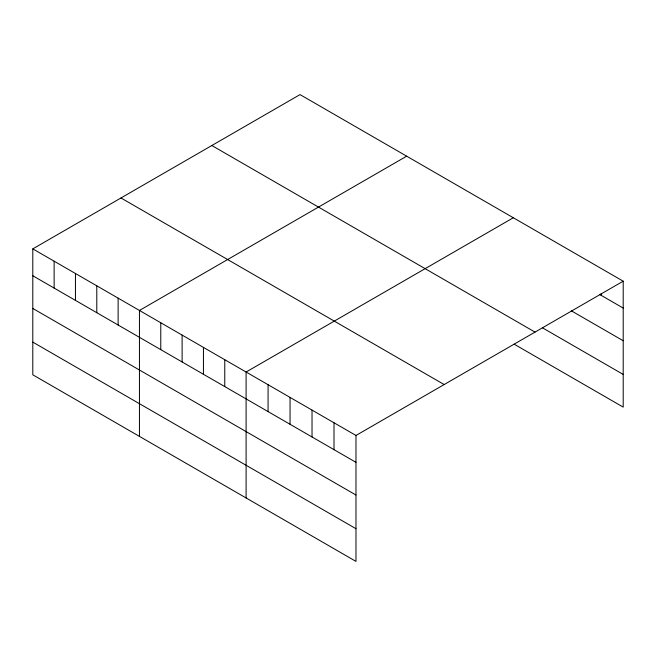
<?xml version="1.0" encoding="UTF-8"?>
<svg xmlns="http://www.w3.org/2000/svg" width="656" height="656" viewBox="0 0 656 656"><rect width="100%" height="100%" fill="white"/><g stroke="black" fill="none" stroke-linecap="round" stroke-linejoin="round"><path stroke-width="0.98" d="M32.8 248.878L355.978 435.469L355.978 561.397L32.8 374.806L32.8 248.878L300.022 94.603L623.2 281.194L623.2 407.122L514.197 344.187M406.671 156.177L139.449 310.452L139.449 436.379M513.32 217.751L246.098 372.026L246.098 497.953M355.978 435.469L623.2 281.194M599.469 294.364L623.2 308.066M571.335 310.813L623.2 340.751M542.323 327.738L623.2 374.428M211.839 145.517L535.017 332.1M120.983 197.973L444.161 384.555M32.8 275.758L355.978 462.341M32.8 308.443L355.978 495.034M32.8 342.12L355.978 528.711M601.224 293.388L601.224 295.38M334.002 422.776L334.002 449.655M312.026 410.09L312.026 436.97M290.05 397.405L290.05 424.276M268.074 384.719L268.074 411.591M224.77 359.709L224.77 386.589M203.442 347.401L203.442 374.273M182.114 335.085L182.114 361.956M160.777 322.768L160.777 349.648M118.121 298.136L118.121 325.015M96.793 285.827L96.793 312.699M75.456 273.511L75.456 300.382M54.128 261.195L54.128 288.074"/></g></svg>
